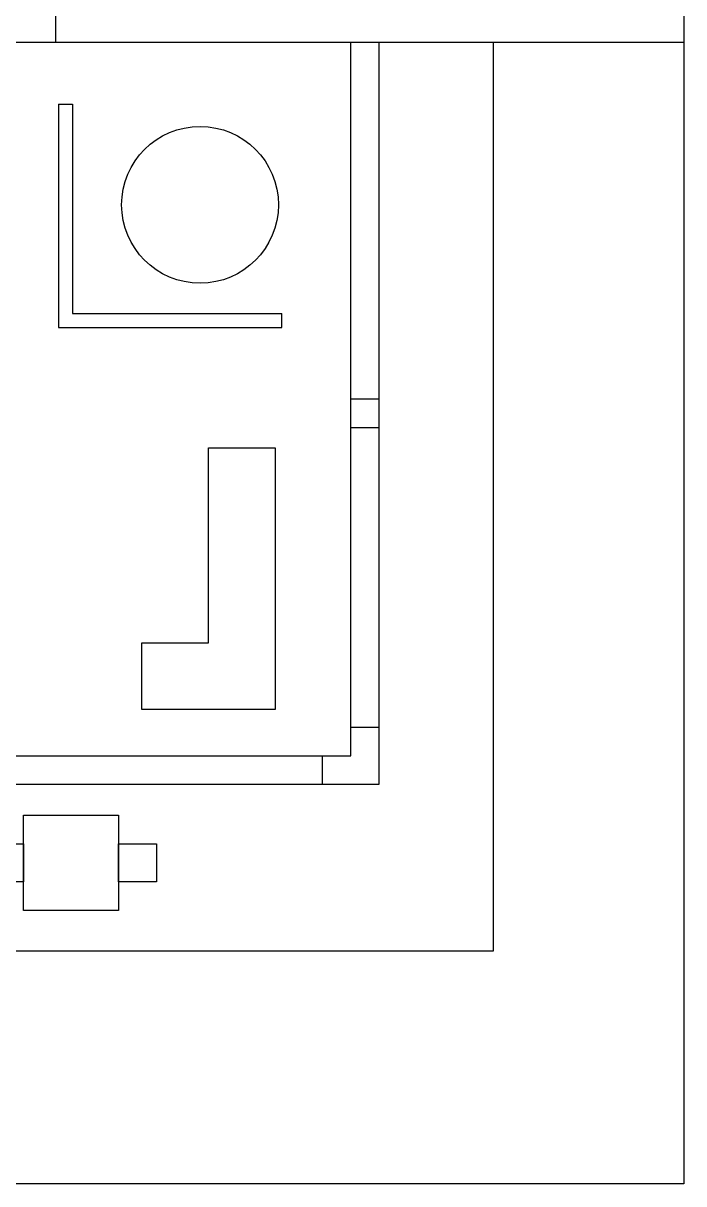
# Model space of a CAD drawing. Header units: millimetres. Extents: x 2004 to 9033, y -135 to 5682.
# Drawn here: x 3393 to 4087, y 3682 to 4902 of the extents above; entities that cross this region are included whole.
import ezdxf

# ---------------------------------------------------------------- set-up
doc = ezdxf.new("R2010")
doc.units = ezdxf.units.MM

msp = doc.modelspace()

# ---------------------------------------------------------------- linework, layer by layer
for p, q in [((4087.3, 5682.3), (4087.3, 3682.3)), ((3427.3, 4882.3), (3427.3, 4942.3)), ((2087.3, 4882.3), (4087.3, 4882.3)), ((3737.3, 4132.3), (3737.3, 4882.3)), ((3887.3, 3927.3), (3887.3, 4882.3)), ((3430, 4817.3), (3445, 4817.3)), ((3665, 4582.3), (3665, 4597.3)), ((3737.3, 4507.3), (3767.3, 4507.3)), ((3737.3, 4477.3), (3767.3, 4477.3)), ((3657.9, 4455.8), (3657.9, 4180.8)), ((3737.3, 4162.3), (3767.3, 4162.3)), ((3087.3, 4132.3), (3737.3, 4132.3)), ((3707.3, 4132.3), (3707.3, 4102.3)), ((2287.3, 3927.3), (3887.3, 3927.3)), ((4087.3, 3682.3), (2087.3, 3682.3))]:
    msp.add_line(p, q)
for points in [[(2407.3, 4882.3), (2407.3, 4102.3), (3767.3, 4102.3), (3767.3, 4882.3)], [(3430, 4817.3), (3430, 4582.3), (3665, 4582.3)], [(3445, 4817.3), (3445, 4597.3), (3665, 4597.3)], [(3657.9, 4180.8), (3517.9, 4180.8), (3517.9, 4250.8), (3587.9, 4250.8), (3587.9, 4455.8), (3657.9, 4455.8)], [(3393.2, 4069.7), (3493.2, 4069.7), (3493.2, 3969.7), (3393.2, 3969.7), (3393.2, 4069.7)], [(3393.2, 3999.7), (3353.2, 3999.7), (3353.2, 4039.7), (3393.2, 4039.7), (3393.2, 3999.7)], [(3533.2, 3999.7), (3493.2, 3999.7), (3493.2, 4039.7), (3533.2, 4039.7), (3533.2, 3999.7)]]:
    msp.add_lwpolyline(points)
msp.add_circle((3578.9, 4711.4), 82.4)

doc.saveas('drawing.dxf')
